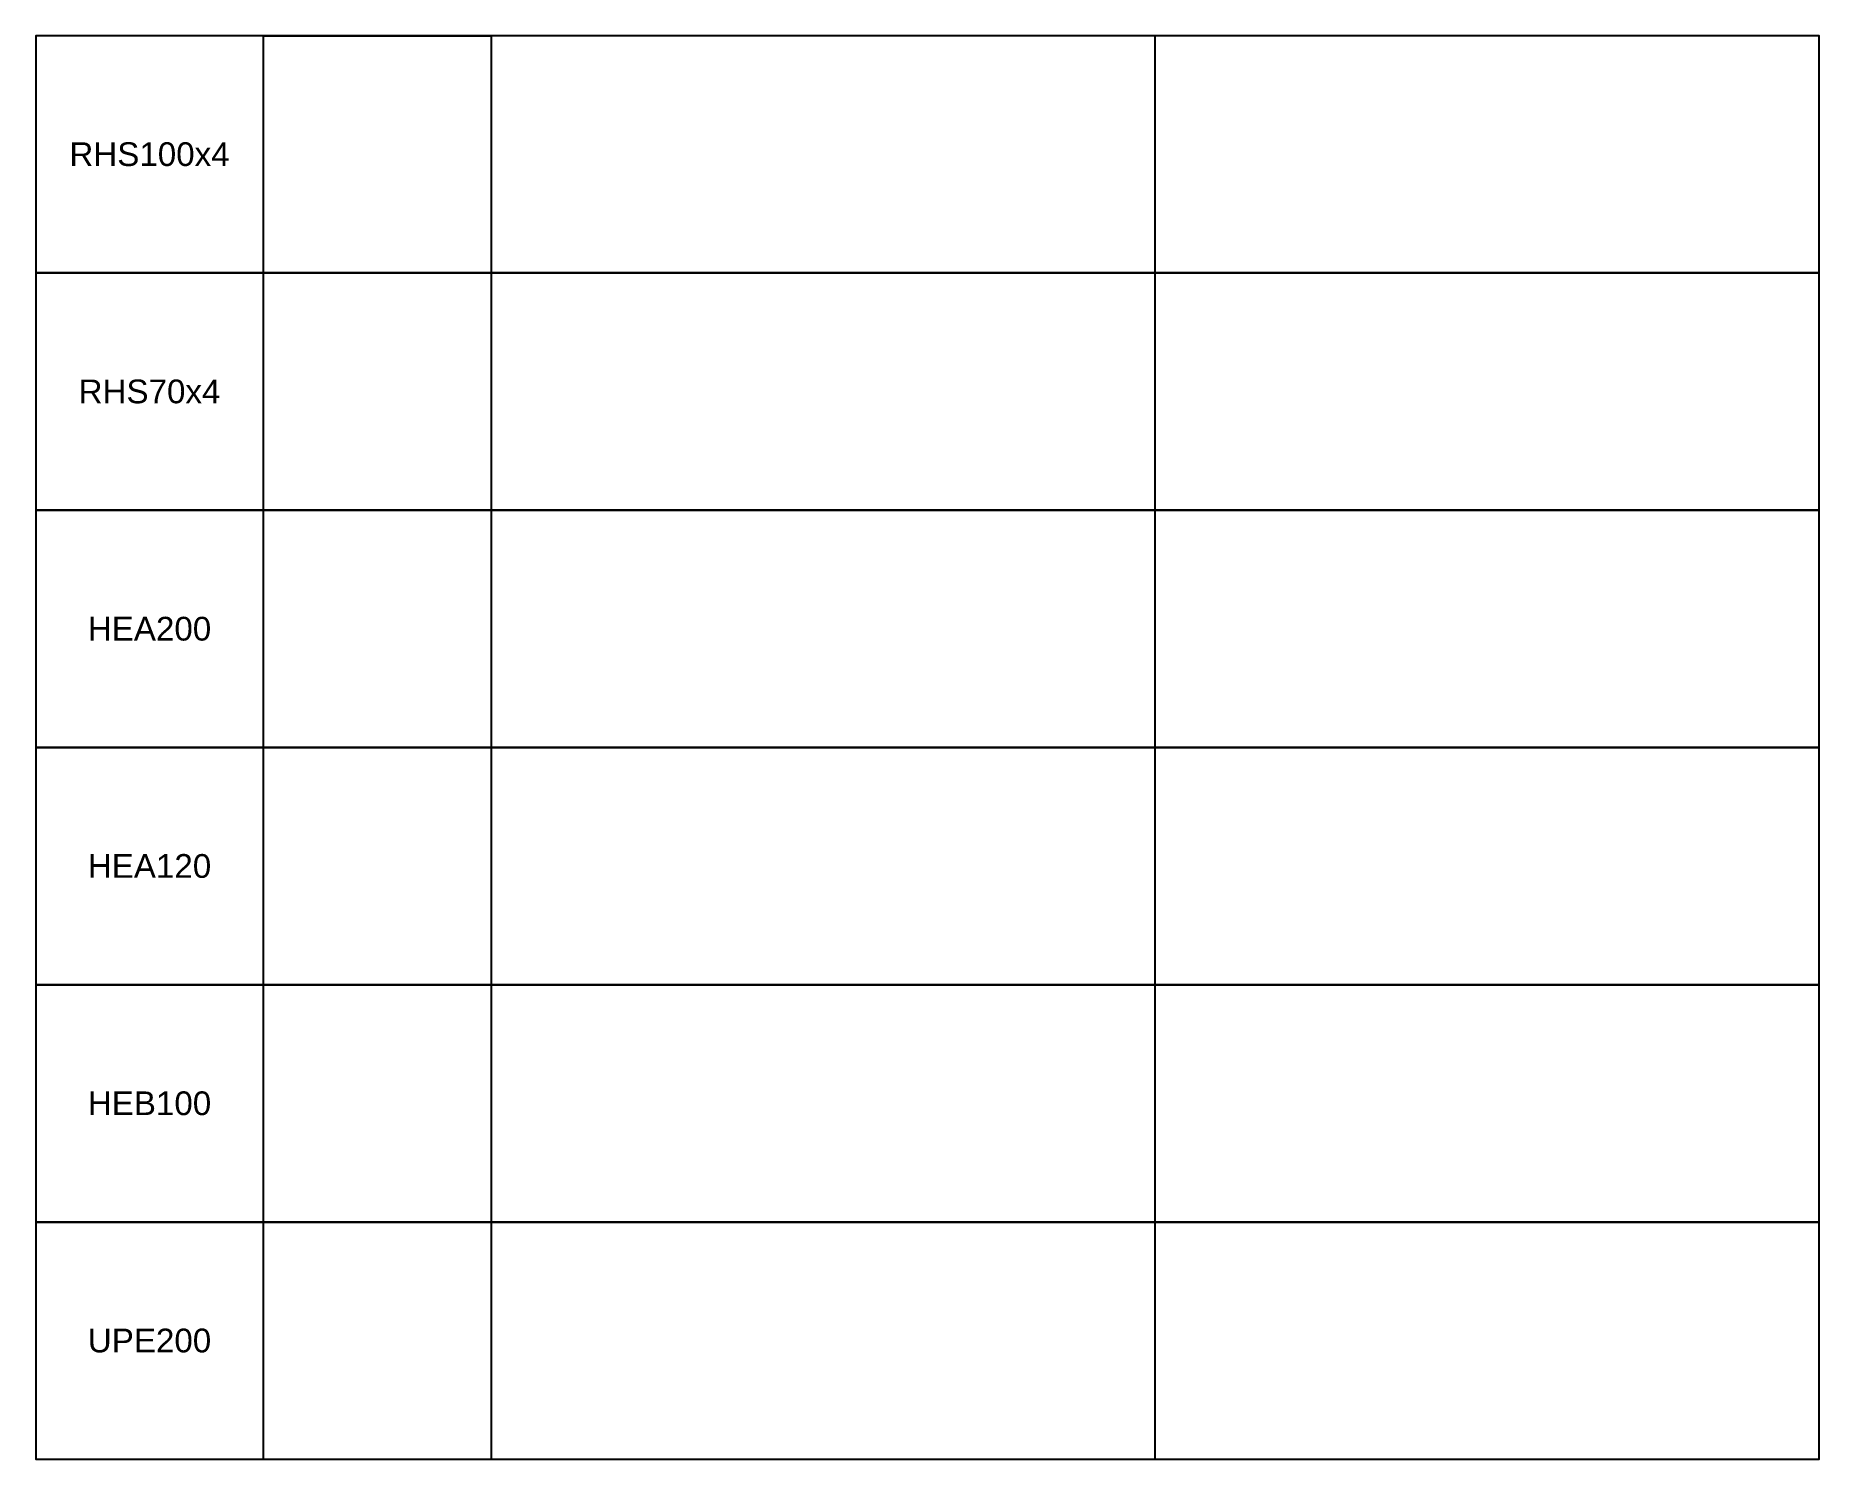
# Model space of a CAD drawing. Header units: millimetres. Extents: x 0 to 3760, y 0 to 3000.
import ezdxf

# ---------------------------------------------------------------- set-up
doc = ezdxf.new("R2010")
doc.units = ezdxf.units.MM
doc.styles.get("Standard").update_dxf_attribs({"font": 'arial.ttf'})

# ---------------------------------------------------------------- blocks, each defined once
blk = doc.blocks.new('AZT_PROFIL_WIDOK')
for points in [[(0, 2500), (3760, 2500), (3760, 3000), (0, 3000), (0, 2500), (480, 2500), (480, 3000), (960, 3000), (960, 2500), (2360, 2500), (2360, 3000)], [(0, 2000), (3760, 2000), (3760, 2500), (0, 2500), (0, 2000), (480, 2000), (480, 2500), (960, 2500), (960, 2000), (2360, 2000), (2360, 2500)], [(0, 1500), (3760, 1500), (3760, 2000), (0, 2000), (0, 1500), (480, 1500), (480, 2000), (960, 2000), (960, 1500), (2360, 1500), (2360, 2000)], [(0, 1000), (3760, 1000), (3760, 1500), (0, 1500), (0, 1000), (480, 1000), (480, 1500), (960, 1500), (960, 1000), (2360, 1000), (2360, 1500)], [(0, 500), (3760, 500), (3760, 1000), (0, 1000), (0, 500), (480, 500), (480, 1000), (960, 1000), (960, 500), (2360, 500), (2360, 1000)], [(0, 0), (3760, 0), (3760, 500), (0, 500), (0, 0), (480, 0), (480, 500), (960, 500), (960, 0), (2360, 0), (2360, 500)]]:
    blk.add_lwpolyline(points)
at = {"char_height": 50, "attachment_point": 5}
for s, insert in [('RHS100x4', (240, 2750)), ('RHS70x4', (240, 2250)), ('HEA200', (240, 1750)), ('HEA120', (240, 1250)), ('HEB100', (240, 750)), ('UPE200', (240, 250))]:
    blk.add_mtext_dynamic_manual_height_columns(s, width=480, gutter_width=12.5, heights=[0], dxfattribs=dict(at, insert=insert))

msp = doc.modelspace()

# ---------------------------------------------------------------- block references
msp.add_blockref('AZT_PROFIL_WIDOK', (0, 0))

doc.saveas('drawing.dxf')
